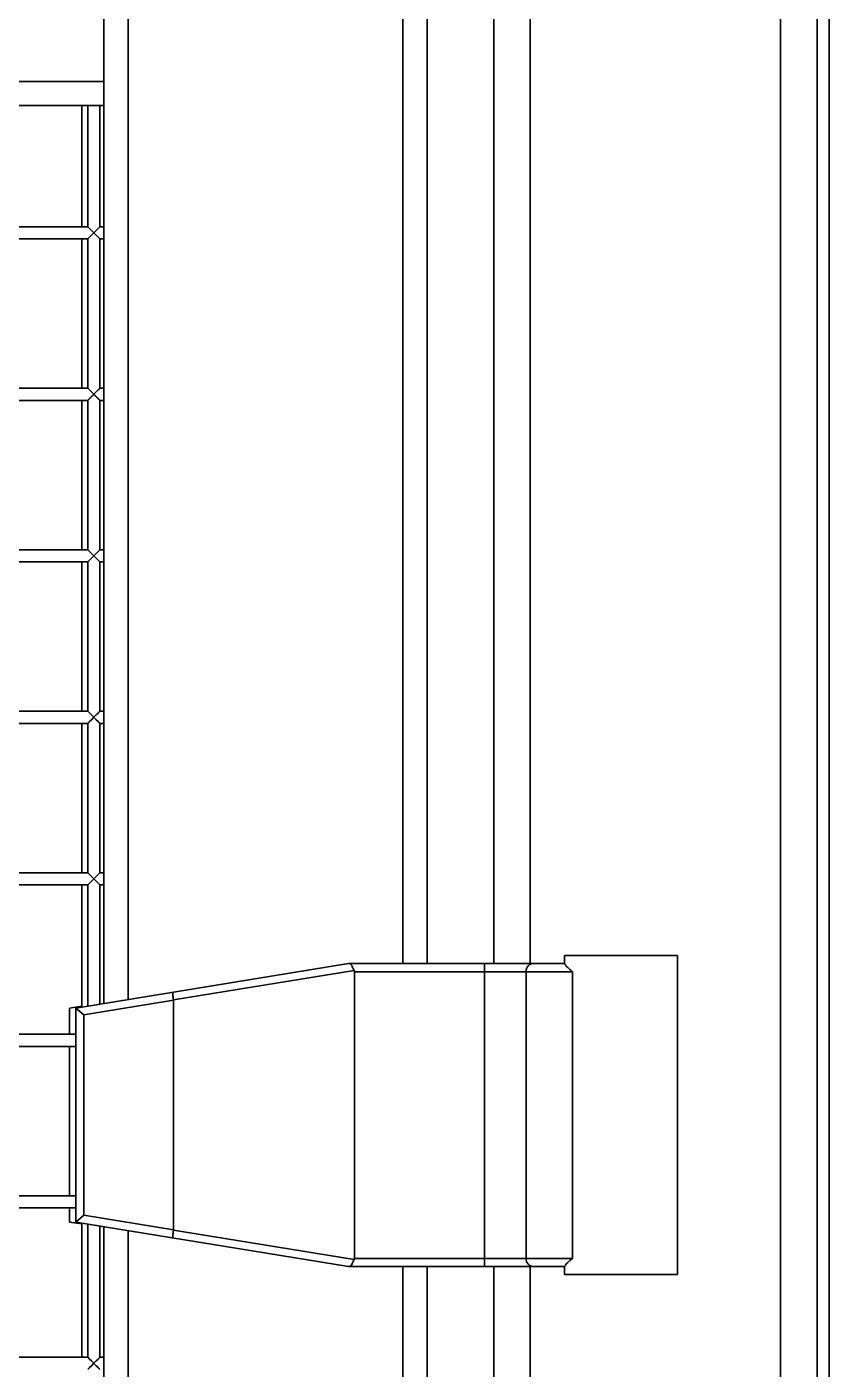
# Model space of a CAD drawing. Header units: millimetres. Extents: x 32496 to 166256, y 3504 to 23939.
# Drawn here: x 48784 to 48982.6, y 11724.1 to 12056.6 of the extents above; entities that cross this region are included whole.
import ezdxf

# ---------------------------------------------------------------- set-up
doc = ezdxf.new("R2010")
doc.units = ezdxf.units.MM
doc.layers.get('0').update_dxf_attribs({"lineweight": 35})

msp = doc.modelspace()

# ---------------------------------------------------------------- linework, layer by layer
at = {"linetype": 'Continuous'}
for p, q in [((48970.64, 10877.575), (48970.64, 13396.575)), ((48979.64, 13396.575), (48979.64, 10877.575)), ((48982.64, 13396.575), (48982.64, 10877.575)), ((48809.14, 11815.694), (48809.14, 12458.457)), ((48877.14, 12449.575), (48877.14, 11824.575)), ((48883.14, 11824.575), (48883.14, 12449.575)), ((48899.64, 11824.575), (48899.64, 12449.575)), ((48908.64, 11824.575), (48908.64, 12449.575)), ((48803.14, 12037.075), (48803.14, 12237.075)), ((48803.14, 12043.075), (48177.14, 12043.075)), ((48177.14, 12037.075), (48803.14, 12037.075)), ((48797.64, 12037.075), (48797.64, 12007.075)), ((48799.14, 12037.075), (48799.14, 12007.075)), ((48802.14, 12037.075), (48802.14, 12007.075)), ((48803.14, 12037.075), (48803.14, 11814.553)), ((48762.14, 12007.075), (48799.14, 12007.075)), ((48799.14, 12004.075), (48802.14, 12007.075)), ((48799.14, 12007.075), (48802.14, 12004.075)), ((48802.14, 12007.075), (48803.14, 12007.075)), ((48762.14, 12004.075), (48799.14, 12004.075)), ((48797.64, 12004.075), (48797.64, 11967.075)), ((48799.14, 12004.075), (48799.14, 11967.075)), ((48802.14, 12004.075), (48803.14, 12004.075)), ((48802.14, 12004.075), (48802.14, 11967.075)), ((48762.14, 11967.075), (48799.14, 11967.075)), ((48799.14, 11964.075), (48802.14, 11967.075)), ((48799.14, 11967.075), (48802.14, 11964.075)), ((48802.14, 11967.075), (48803.14, 11967.075)), ((48762.14, 11964.075), (48799.14, 11964.075)), ((48797.64, 11964.075), (48797.64, 11927.075)), ((48799.14, 11964.075), (48799.14, 11927.075)), ((48802.14, 11964.075), (48803.14, 11964.075)), ((48802.14, 11964.075), (48802.14, 11927.075)), ((48762.14, 11927.075), (48799.14, 11927.075)), ((48799.14, 11924.075), (48802.14, 11927.075)), ((48799.14, 11927.075), (48802.14, 11924.075)), ((48802.14, 11927.075), (48803.14, 11927.075)), ((48762.14, 11924.075), (48799.14, 11924.075)), ((48797.64, 11924.075), (48797.64, 11887.075)), ((48799.14, 11924.075), (48799.14, 11887.075)), ((48802.14, 11924.075), (48803.14, 11924.075)), ((48802.14, 11924.075), (48802.14, 11887.075)), ((48762.14, 11887.075), (48799.14, 11887.075)), ((48799.14, 11884.075), (48802.14, 11887.075)), ((48799.14, 11887.075), (48802.14, 11884.075)), ((48802.14, 11887.075), (48803.14, 11887.075)), ((48762.14, 11884.075), (48799.14, 11884.075)), ((48797.64, 11884.075), (48797.64, 11847.075)), ((48799.14, 11884.075), (48799.14, 11847.075)), ((48802.14, 11884.075), (48803.14, 11884.075)), ((48802.14, 11884.075), (48802.14, 11847.075)), ((48762.14, 11847.075), (48799.14, 11847.075)), ((48799.14, 11847.075), (48802.14, 11844.075)), ((48799.14, 11844.075), (48802.14, 11847.075)), ((48802.14, 11847.075), (48803.14, 11847.075)), ((48762.14, 11844.075), (48799.14, 11844.075)), ((48797.64, 11844.075), (48797.64, 11813.82)), ((48799.14, 11844.075), (48799.14, 11814.064)), ((48802.14, 11844.075), (48803.14, 11844.075)), ((48802.14, 11844.075), (48802.14, 11814.553)), ((48917.14, 11826.575), (48945.14, 11826.575)), ((48917.14, 11824.575), (48917.14, 11826.575)), ((48945.14, 11747.575), (48945.14, 11826.575)), ((48796.14, 11813.575), (48863.64, 11824.575)), ((48865.058, 11822.858), (48820.334, 11815.57)), ((48863.64, 11824.575), (48917.14, 11824.575)), ((48865.14, 11822.575), (48919.108, 11822.575)), ((48865.14, 11822.575), (48865.14, 11751.575)), ((48897.316, 11824.575), (48897.316, 11749.575)), ((48907.629, 11751.575), (48907.629, 11822.575)), ((48919.108, 11822.575), (48919.108, 11751.575)), ((48820.34, 11815.493), (48798.14, 11811.875)), ((48820.34, 11815.493), (48820.34, 11758.658)), ((48797.64, 11814.064), (48794.64, 11813.575)), ((48794.64, 11813.575), (48794.64, 11807.075)), ((48796.14, 11813.575), (48798.14, 11811.875)), ((48796.14, 11813.575), (48796.14, 11760.575)), ((48798.14, 11762.276), (48798.14, 11811.875)), ((48762.14, 11807.075), (48796.14, 11807.075)), ((48762.14, 11804.075), (48796.14, 11804.075)), ((48794.64, 11804.075), (48794.64, 11767.075)), ((48762.14, 11767.075), (48796.14, 11767.075)), ((48762.14, 11764.075), (48796.14, 11764.075)), ((48794.64, 11764.075), (48794.64, 11760.575)), ((48796.14, 11760.575), (48798.14, 11762.276)), ((48798.14, 11762.276), (48820.34, 11758.658)), ((48797.64, 11760.087), (48794.64, 11760.575)), ((48796.14, 11760.575), (48863.64, 11749.575)), ((48797.64, 11760.331), (48797.64, 11727.075)), ((48799.14, 11760.087), (48799.14, 11727.075)), ((48802.14, 11759.598), (48802.14, 11727.075)), ((48803.14, 11759.435), (48803.14, 11134.075)), ((48820.334, 11758.581), (48865.058, 11751.293)), ((48809.14, 11115.694), (48809.14, 11758.457)), ((48863.64, 11749.575), (48917.14, 11749.575)), ((48919.108, 11751.575), (48865.14, 11751.575)), ((48877.14, 11749.575), (48877.14, 11124.575)), ((48883.14, 11124.575), (48883.14, 11749.575)), ((48899.64, 11124.575), (48899.64, 11749.575)), ((48908.64, 11124.575), (48908.64, 11749.575)), ((48917.14, 11749.576), (48917.14, 11747.575)), ((48945.14, 11747.575), (48917.14, 11747.575)), ((48762.14, 11727.075), (48799.14, 11727.075)), ((48799.14, 11727.075), (48802.14, 11724.075)), ((48799.14, 11724.075), (48802.14, 11727.075)), ((48802.14, 11727.075), (48803.14, 11727.075))]:
    msp.add_line(p, q, dxfattribs=at)
for points in [[(48799.14, 12007.075), (48799.57, 12006.645), (48800.06, 12006.155), (48801.229, 12004.986)], [(48800.64, 12005.575), (48800.049, 12004.985), (48799.579, 12004.515), (48799.254, 12004.19)], [(48800.64, 12005.575), (48801.227, 12006.162), (48801.702, 12006.638), (48802.025, 12006.961)], [(48802.024, 12004.192), (48801.701, 12004.514), (48801.229, 12004.986)], [(48799.14, 11967.075), (48799.57, 11966.645), (48800.06, 11966.155), (48801.229, 11964.986)], [(48800.64, 11965.575), (48800.049, 11964.985), (48799.579, 11964.515), (48799.254, 11964.19)], [(48800.64, 11965.575), (48801.227, 11966.162), (48801.702, 11966.638), (48802.025, 11966.961)], [(48802.024, 11964.192), (48801.701, 11964.514), (48801.229, 11964.986)], [(48799.14, 11927.075), (48799.57, 11926.645), (48800.06, 11926.155), (48801.229, 11924.986)], [(48800.64, 11925.575), (48800.049, 11924.985), (48799.579, 11924.515), (48799.254, 11924.19)], [(48800.64, 11925.575), (48801.227, 11926.162), (48801.702, 11926.638), (48802.025, 11926.961)], [(48802.024, 11924.192), (48801.701, 11924.514), (48801.229, 11924.986)], [(48799.14, 11887.075), (48799.57, 11886.645), (48800.06, 11886.155), (48801.229, 11884.986)], [(48800.64, 11885.575), (48800.049, 11884.985), (48799.579, 11884.515), (48799.254, 11884.19)], [(48800.64, 11885.575), (48801.227, 11886.162), (48801.702, 11886.638), (48802.025, 11886.961)], [(48802.024, 11884.192), (48801.701, 11884.514), (48801.229, 11884.986)], [(48799.14, 11847.075), (48799.57, 11846.645), (48800.06, 11846.155), (48801.229, 11844.986)], [(48800.64, 11845.575), (48800.049, 11844.985), (48799.579, 11844.515), (48799.254, 11844.19)], [(48800.64, 11845.575), (48801.227, 11846.162), (48801.702, 11846.638), (48802.025, 11846.961)], [(48802.024, 11844.192), (48801.701, 11844.514), (48801.229, 11844.986)], [(48799.14, 11727.075), (48799.57, 11726.645), (48800.06, 11726.155), (48801.229, 11724.986)], [(48800.64, 11725.575), (48800.049, 11724.985), (48799.579, 11724.515), (48799.254, 11724.19)], [(48800.64, 11725.575), (48801.227, 11726.162), (48801.702, 11726.638), (48802.025, 11726.961)], [(48802.024, 11724.192), (48801.701, 11724.514), (48801.229, 11724.986)]]:
    msp.add_lwpolyline(points, dxfattribs=at)
for centre, major_axis, ratio, start_param, end_param in [((48856.994, 11822.575), (8.145, 0), 0.2455357, 0, 0.1417105), ((48812.194, 11814.165), (8.138, 1.411), 0.2419381, -0.0419274, -0.0035649), ((48812.194, 11759.986), (8.138, -1.411), 0.2419381, 0.0035649, 0.0419274), ((48856.994, 11751.575), (8.145, 0), 0.2455357, -0.1417105, 0)]:
    msp.add_ellipse(centre, major_axis=major_axis, ratio=ratio, start_param=start_param, end_param=end_param, dxfattribs=at)
for points, knots in [([(48863.785, 11824.575), (48863.857, 11824.575), (48863.995, 11824.563), (48864.183, 11824.467), (48864.33, 11824.301), (48864.517, 11823.988), (48864.734, 11823.489), (48864.933, 11823.074), (48865.058, 11822.858)], [0, 0, 0, 0, 0.0954914, 0.1815719, 0.2751296, 0.3866593, 0.6670272, 1, 1, 1, 1]), ([(48907.629, 11822.575), (48907.629, 11822.834), (48907.714, 11823.347), (48908.087, 11824.009), (48908.656, 11824.465), (48909.123, 11824.575), (48909.348, 11824.575)], [0, 0, 0, 0, 0.2672147, 0.5246358, 0.7676565, 1, 1, 1, 1]), ([(48919.108, 11822.575), (48918.958, 11822.686), (48918.675, 11822.907), (48918.287, 11823.242), (48917.952, 11823.563), (48917.672, 11823.859), (48917.478, 11824.089), (48917.351, 11824.252), (48917.278, 11824.353), (48917.22, 11824.438), (48917.182, 11824.498), (48917.16, 11824.535), (48917.149, 11824.554), (48917.143, 11824.567), (48917.14, 11824.573), (48917.14, 11824.575)], [0, 0, 0, 0, 0.1982754, 0.3806938, 0.5455653, 0.6907758, 0.8134789, 0.8652438, 0.9098414, 0.9465551, 0.9745353, 0.984937, 0.9927617, 0.9978387, 1, 1, 1, 1]), ([(48820.26, 11817.506), (48820.241, 11817.503), (48820.219, 11817.464), (48820.205, 11817.411), (48820.188, 11817.312), (48820.181, 11817.15), (48820.187, 11816.802), (48820.234, 11816.267), (48820.295, 11815.815), (48820.334, 11815.57)], [0, 0, 0, 0, 0.0295837, 0.0551746, 0.0889134, 0.1806036, 0.3027047, 0.6210402, 1, 1, 1, 1]), ([(48820.26, 11756.645), (48820.241, 11756.648), (48820.219, 11756.687), (48820.205, 11756.74), (48820.188, 11756.839), (48820.181, 11757.001), (48820.187, 11757.349), (48820.234, 11757.884), (48820.295, 11758.336), (48820.334, 11758.581)], [0, 0, 0, 0, 0.0295836, 0.0551744, 0.0889133, 0.1806036, 0.3027047, 0.6210402, 1, 1, 1, 1]), ([(48865.058, 11751.293), (48864.933, 11751.077), (48864.734, 11750.662), (48864.517, 11750.163), (48864.33, 11749.85), (48864.183, 11749.684), (48863.995, 11749.588), (48863.857, 11749.575), (48863.785, 11749.575)], [0, 0, 0, 0, 0.3329422, 0.6133216, 0.7248572, 0.8184096, 0.904497, 1, 1, 1, 1]), ([(48909.348, 11749.575), (48909.123, 11749.575), (48908.656, 11749.686), (48908.087, 11750.142), (48907.714, 11750.804), (48907.629, 11751.317), (48907.629, 11751.575)], [0, 0, 0, 0, 0.2323435, 0.4753642, 0.7327853, 1, 1, 1, 1]), ([(48917.14, 11749.576), (48917.14, 11749.578), (48917.143, 11749.584), (48917.149, 11749.597), (48917.16, 11749.616), (48917.182, 11749.653), (48917.22, 11749.713), (48917.278, 11749.798), (48917.351, 11749.899), (48917.478, 11750.062), (48917.672, 11750.292), (48917.952, 11750.588), (48918.287, 11750.909), (48918.675, 11751.244), (48918.958, 11751.465), (48919.108, 11751.575)], [0, 0, 0, 0, 0.0021613, 0.0072383, 0.015063, 0.0254647, 0.0534449, 0.0901586, 0.1347562, 0.1865211, 0.3092242, 0.4544347, 0.6193062, 0.8017246, 1, 1, 1, 1])]:
    msp.add_open_spline(points, degree=3, knots=knots, dxfattribs=at)

doc.saveas('drawing.dxf')
